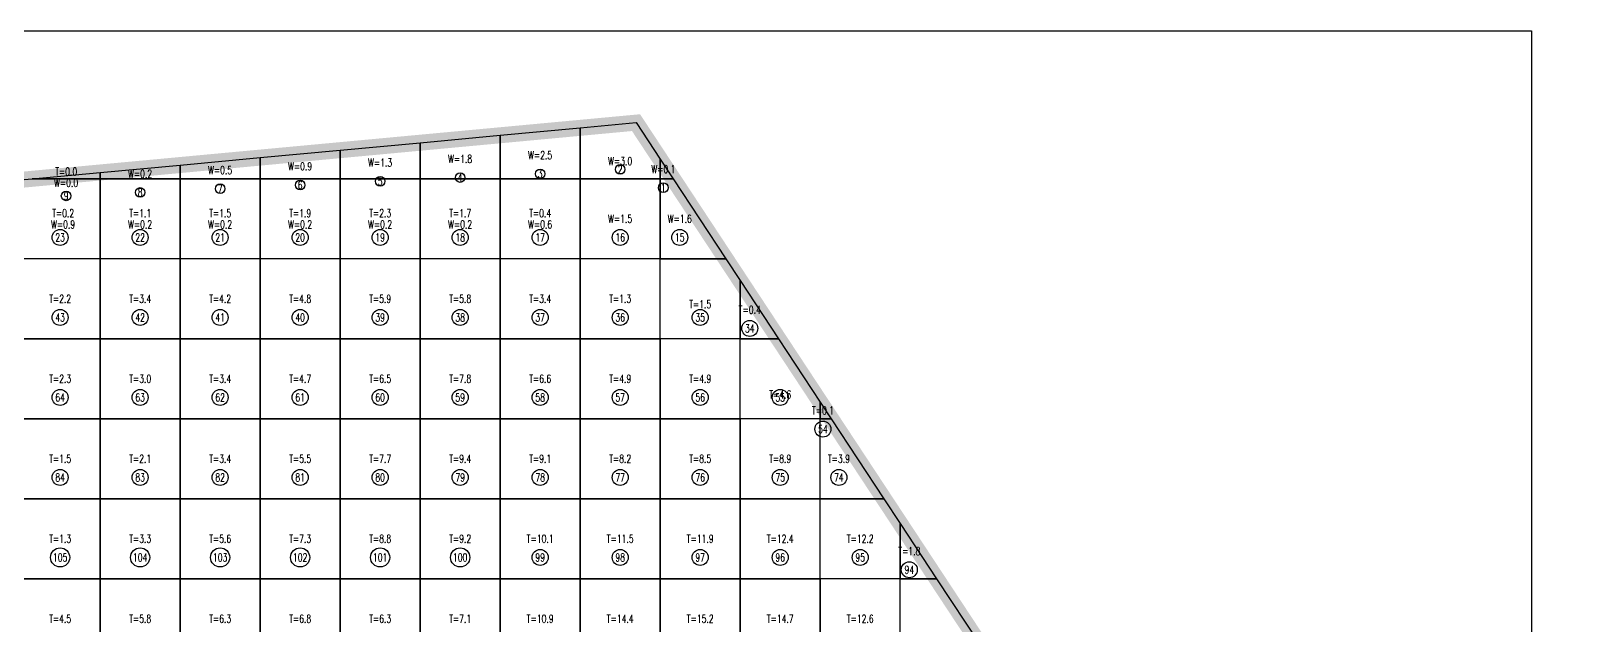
# Model space of a CAD drawing. Extents: x 4283 to 40403, y 1134 to 1764.
# Drawn here: x 11968.2 to 12055.5, y 1640.3 to 1674.1 of the extents above; entities that cross this region are included whole.
import ezdxf
from ezdxf.enums import TextEntityAlignment as Align

# ---------------------------------------------------------------- set-up
doc = ezdxf.new("R2010")
doc.units = 0
for name, color, linetype in [('tdz_13-2方格网', 2, 'Continuous'), ('tdz_13-2方格网计算', 7, 'Continuous'), ('tdz_土方计算图', 7, 'Continuous'), ('tdz_格田', 6, 'Continuous')]:
    doc.layers.add(name, color=color, linetype=linetype)
doc.styles.add('GLandNum', font='txt_____.ttf', dxfattribs={"width": 0.7, "height": 0.5})

msp = doc.modelspace()

# ---------------------------------------------------------------- linework, layer by layer
at = {"layer": 'tdz_13-2方格网', "linetype": 'Continuous'}
for points in [[(11999.411, 1668.575, 3089.042), (11999.411, 1665.678, 3088.995), (11994.865, 1665.678, 3089.093), (11994.865, 1668.152, 3089.165)], [(12003.956, 1666.789, 3088.911), (12003.956, 1665.678, 3088.911), (11999.411, 1665.678, 3088.995), (11999.411, 1668.575, 3089.042), (12002.585, 1668.87, 3088.955)], [(11990.32, 1667.729, 3089.288), (11990.32, 1665.678, 3089.233), (11985.775, 1665.678, 3089.373), (11985.775, 1667.306, 3089.411)], [(11994.865, 1668.152, 3089.165), (11994.865, 1665.678, 3089.093), (11990.32, 1665.678, 3089.233), (11990.32, 1667.729, 3089.288)], [(11981.229, 1666.883, 3089.535), (11981.229, 1665.678, 3089.513), (11976.684, 1665.678, 3089.653), (11976.684, 1666.461, 3089.657)], [(11985.775, 1667.306, 3089.411), (11985.775, 1665.678, 3089.373), (11981.229, 1665.678, 3089.513), (11981.229, 1666.883, 3089.535)], [(12004.688, 1665.678, 3088.888), (12003.956, 1665.678, 3088.911), (12003.956, 1666.789, 3088.911)], [(11972.138, 1666.038, 3089.781), (11972.138, 1665.678, 3089.782), (11968.275, 1665.678, 3089.885)], [(11976.684, 1666.461, 3089.657), (11976.684, 1665.678, 3089.653), (11972.138, 1665.678, 3089.782), (11972.138, 1666.038, 3089.781)], [(11968.275, 1665.678, 3089.885), (11972.138, 1665.678, 3089.782), (11972.138, 1661.133, 3089.785), (11967.593, 1661.133, 3089.96), (11967.593, 1665.615, 3089.905)], [(11972.138, 1661.133, 3089.785), (11972.138, 1665.678, 3089.782), (11976.684, 1665.678, 3089.653), (11976.684, 1661.133, 3089.611)], [(11976.684, 1661.133, 3089.611), (11976.684, 1665.678, 3089.653), (11981.229, 1665.678, 3089.513), (11981.229, 1661.133, 3089.435)], [(11981.229, 1661.133, 3089.435), (11981.229, 1665.678, 3089.513), (11985.775, 1665.678, 3089.373), (11985.775, 1661.133, 3089.261)], [(11985.775, 1661.133, 3089.261), (11985.775, 1665.678, 3089.373), (11990.32, 1665.678, 3089.233), (11990.32, 1661.133, 3089.09)], [(11990.32, 1661.133, 3089.09), (11990.32, 1665.678, 3089.233), (11994.865, 1665.678, 3089.093), (11994.865, 1661.133, 3089.051)], [(11994.865, 1661.133, 3089.051), (11994.865, 1665.678, 3089.093), (11999.411, 1665.678, 3088.995), (11999.411, 1661.133, 3089.015)], [(11999.411, 1661.133, 3089.015), (11999.411, 1665.678, 3088.995), (12003.956, 1665.678, 3088.911), (12003.956, 1661.133, 3088.915)], [(12003.956, 1665.678, 3088.911), (12004.688, 1665.678, 3088.888), (12007.683, 1661.133, 3088.792), (12003.956, 1661.133, 3088.915)], [(11967.593, 1661.133, 3089.96), (11967.593, 1656.587, 3090.107), (11972.138, 1656.587, 3089.9), (11972.138, 1661.133, 3089.785)], [(11972.138, 1661.133, 3089.785), (11972.138, 1656.587, 3089.9), (11976.684, 1656.587, 3089.715), (11976.684, 1661.133, 3089.611)], [(11976.684, 1661.133, 3089.611), (11976.684, 1656.587, 3089.715), (11981.229, 1656.587, 3089.565), (11981.229, 1661.133, 3089.435)], [(11981.229, 1661.133, 3089.435), (11981.229, 1656.587, 3089.565), (11985.775, 1656.587, 3089.411), (11985.775, 1661.133, 3089.261)], [(11985.775, 1661.133, 3089.261), (11985.775, 1656.587, 3089.411), (11990.32, 1656.587, 3089.188), (11990.32, 1661.133, 3089.09)], [(11990.32, 1661.133, 3089.09), (11990.32, 1656.587, 3089.188), (11994.865, 1656.587, 3089.069), (11994.865, 1661.133, 3089.051)], [(11994.865, 1661.133, 3089.051), (11994.865, 1656.587, 3089.069), (11999.411, 1656.587, 3089.036), (11999.411, 1661.133, 3089.015)], [(11999.411, 1661.133, 3089.015), (11999.411, 1656.587, 3089.036), (12003.956, 1656.587, 3088.918), (12003.956, 1661.133, 3088.915)], [(12008.502, 1659.891, 3088.765), (12008.502, 1656.587, 3088.761), (12003.956, 1656.587, 3088.918), (12003.956, 1661.133, 3088.915), (12007.683, 1661.133, 3088.792)], [(12010.678, 1656.587, 3088.695), (12008.502, 1656.587, 3088.761), (12008.502, 1659.891, 3088.765)], [(11967.593, 1656.587, 3090.107), (11967.593, 1652.042, 3090.242), (11972.138, 1652.042, 3090.028), (11972.138, 1656.587, 3089.9)], [(11972.138, 1656.587, 3089.9), (11972.138, 1652.042, 3090.028), (11976.684, 1652.042, 3089.959), (11976.684, 1656.587, 3089.715)], [(11976.684, 1656.587, 3089.715), (11976.684, 1652.042, 3089.959), (11981.229, 1652.042, 3089.735), (11981.229, 1656.587, 3089.565)], [(11981.229, 1656.587, 3089.565), (11981.229, 1652.042, 3089.735), (11985.775, 1652.042, 3089.512), (11985.775, 1656.587, 3089.411)], [(11985.775, 1656.587, 3089.411), (11985.775, 1652.042, 3089.512), (11990.32, 1652.042, 3089.287), (11990.32, 1656.587, 3089.188)], [(11990.32, 1656.587, 3089.188), (11990.32, 1652.042, 3089.287), (11994.865, 1652.042, 3089.089), (11994.865, 1656.587, 3089.069)], [(11994.865, 1656.587, 3089.069), (11994.865, 1652.042, 3089.089), (11999.411, 1652.042, 3089.058), (11999.411, 1656.587, 3089.036)], [(11999.411, 1656.587, 3089.036), (11999.411, 1652.042, 3089.058), (12003.956, 1652.042, 3088.923), (12003.956, 1656.587, 3088.918)], [(12003.956, 1656.587, 3088.918), (12003.956, 1652.042, 3088.923), (12008.502, 1652.042, 3088.765), (12008.502, 1656.587, 3088.761)], [(12013.047, 1652.992, 3088.619), (12013.047, 1652.042, 3088.608), (12008.502, 1652.042, 3088.765), (12008.502, 1656.587, 3088.761), (12010.678, 1656.587, 3088.695)], [(12013.674, 1652.042, 3088.599), (12013.047, 1652.042, 3088.608), (12013.047, 1652.992, 3088.619)], [(11967.593, 1652.042, 3090.242), (11967.593, 1647.496, 3090.385), (11972.138, 1647.496, 3090.271), (11972.138, 1652.042, 3090.028)], [(11972.138, 1652.042, 3090.028), (11972.138, 1647.496, 3090.271), (11976.684, 1647.496, 3090.013), (11976.684, 1652.042, 3089.959)], [(11976.684, 1652.042, 3089.959), (11976.684, 1647.496, 3090.013), (11981.229, 1647.496, 3089.815), (11981.229, 1652.042, 3089.735)], [(11981.229, 1652.042, 3089.735), (11981.229, 1647.496, 3089.815), (11985.775, 1647.496, 3089.592), (11985.775, 1652.042, 3089.512)], [(11985.775, 1652.042, 3089.512), (11985.775, 1647.496, 3089.592), (11990.32, 1647.496, 3089.367), (11990.32, 1652.042, 3089.287)], [(11990.32, 1652.042, 3089.287), (11990.32, 1647.496, 3089.367), (11994.865, 1647.496, 3089.197), (11994.865, 1652.042, 3089.089)], [(11994.865, 1652.042, 3089.089), (11994.865, 1647.496, 3089.197), (11999.411, 1647.496, 3089.08), (11999.411, 1652.042, 3089.058)], [(11999.411, 1652.042, 3089.058), (11999.411, 1647.496, 3089.08), (12003.956, 1647.496, 3088.926), (12003.956, 1652.042, 3088.923)], [(12003.956, 1652.042, 3088.923), (12003.956, 1647.496, 3088.926), (12008.502, 1647.496, 3088.769), (12008.502, 1652.042, 3088.765)], [(12008.502, 1652.042, 3088.765), (12008.502, 1647.496, 3088.769), (12013.047, 1647.496, 3088.612), (12013.047, 1652.042, 3088.608)], [(12013.047, 1652.042, 3088.608), (12013.674, 1652.042, 3088.599), (12016.669, 1647.496, 3088.503), (12013.047, 1647.496, 3088.612)], [(11967.593, 1647.496, 3090.385), (11967.593, 1642.951, 3090.54), (11972.138, 1642.951, 3090.297), (11972.138, 1647.496, 3090.271)], [(11972.138, 1647.496, 3090.271), (11972.138, 1642.951, 3090.297), (11976.684, 1642.951, 3090.054), (11976.684, 1647.496, 3090.013)], [(11976.684, 1647.496, 3090.013), (11976.684, 1642.951, 3090.054), (11981.229, 1642.951, 3089.852), (11981.229, 1647.496, 3089.815)], [(11981.229, 1647.496, 3089.815), (11981.229, 1642.951, 3089.852), (11985.775, 1642.951, 3089.66), (11985.775, 1647.496, 3089.592)], [(11985.775, 1647.496, 3089.592), (11985.775, 1642.951, 3089.66), (11990.32, 1642.951, 3089.512), (11990.32, 1647.496, 3089.367)], [(11990.32, 1647.496, 3089.367), (11990.32, 1642.951, 3089.512), (11994.865, 1642.951, 3089.435), (11994.865, 1647.496, 3089.197)], [(11994.865, 1647.496, 3089.197), (11994.865, 1642.951, 3089.435), (11999.411, 1642.951, 3089.107), (11999.411, 1647.496, 3089.08)], [(11999.411, 1647.496, 3089.08), (11999.411, 1642.951, 3089.107), (12003.956, 1642.951, 3088.939), (12003.956, 1647.496, 3088.926)], [(12003.956, 1647.496, 3088.926), (12003.956, 1642.951, 3088.939), (12008.502, 1642.951, 3088.782), (12008.502, 1647.496, 3088.769)], [(12008.502, 1647.496, 3088.769), (12008.502, 1642.951, 3088.782), (12013.047, 1642.951, 3088.625), (12013.047, 1647.496, 3088.612)], [(12017.593, 1646.094, 3088.474), (12017.593, 1642.951, 3088.561), (12013.047, 1642.951, 3088.625), (12013.047, 1647.496, 3088.612), (12016.669, 1647.496, 3088.503)], [(12019.664, 1642.951, 3088.543), (12017.593, 1642.951, 3088.561), (12017.593, 1646.094, 3088.474)], [(11967.593, 1642.951, 3090.54), (11967.593, 1638.406, 3090.498), (11972.138, 1638.406, 3090.242), (11972.138, 1642.951, 3090.297)], [(11972.138, 1642.951, 3090.297), (11972.138, 1638.406, 3090.242), (11976.684, 1638.406, 3090.216), (11976.684, 1642.951, 3090.054)], [(11976.684, 1642.951, 3090.054), (11976.684, 1638.406, 3090.216), (11981.229, 1638.406, 3090.05), (11981.229, 1642.951, 3089.852)], [(11981.229, 1642.951, 3089.852), (11981.229, 1638.406, 3090.05), (11985.775, 1638.406, 3089.972), (11985.775, 1642.951, 3089.66)], [(11985.775, 1642.951, 3089.66), (11985.775, 1638.406, 3089.972), (11990.32, 1638.406, 3089.89), (11990.32, 1642.951, 3089.512)], [(11990.32, 1642.951, 3089.512), (11990.32, 1638.406, 3089.89), (11994.865, 1638.406, 3089.529), (11994.865, 1642.951, 3089.435)], [(11994.865, 1642.951, 3089.435), (11994.865, 1638.406, 3089.529), (11999.411, 1638.406, 3089.162), (11999.411, 1642.951, 3089.107)], [(11999.411, 1642.951, 3089.107), (11999.411, 1638.406, 3089.162), (12003.956, 1638.406, 3088.961), (12003.956, 1642.951, 3088.939)], [(12003.956, 1642.951, 3088.939), (12003.956, 1638.406, 3088.961), (12008.502, 1638.406, 3088.803), (12008.502, 1642.951, 3088.782)], [(12008.502, 1642.951, 3088.782), (12008.502, 1638.406, 3088.803), (12013.047, 1638.406, 3088.783), (12013.047, 1642.951, 3088.625)], [(12013.047, 1642.951, 3088.625), (12013.047, 1638.406, 3088.783), (12017.593, 1638.406, 3088.755), (12017.593, 1642.951, 3088.561)], [(12022.138, 1639.196, 3088.653), (12022.138, 1638.406, 3088.669), (12017.593, 1638.406, 3088.755), (12017.593, 1642.951, 3088.561), (12019.664, 1642.951, 3088.543)]]:
    msp.add_polyline3d(points, close=True, dxfattribs=at)
at = {"layer": 'tdz_13-2方格网计算', "color": 7, "linetype": 'Continuous'}
for centre, radius in [((11992.593, 1665.749), 0.273), ((11997.138, 1665.96), 0.273), ((12001.684, 1666.214), 0.273), ((11970.206, 1664.707), 0.273), ((11974.411, 1664.903), 0.273), ((11978.956, 1665.115), 0.273), ((11983.502, 1665.326), 0.273), ((11988.047, 1665.537), 0.273), ((12004.139, 1665.173), 0.273), ((11969.865, 1662.345), 0.455), ((11974.411, 1662.345), 0.455), ((11978.956, 1662.345), 0.455), ((11983.502, 1662.345), 0.455), ((11988.047, 1662.345), 0.455), ((11992.593, 1662.345), 0.455), ((11997.138, 1662.345), 0.455), ((12001.684, 1662.345), 0.455), ((12005.071, 1662.345), 0.455), ((11969.865, 1657.799), 0.455), ((11974.411, 1657.799), 0.455), ((11978.956, 1657.799), 0.455), ((11983.502, 1657.799), 0.455), ((11988.047, 1657.799), 0.455), ((11992.593, 1657.799), 0.455), ((11997.138, 1657.799), 0.455), ((12001.684, 1657.799), 0.455), ((12006.229, 1657.799), 0.455), ((12009.046, 1657.178), 0.455), ((11969.865, 1653.254), 0.455), ((11974.411, 1653.254), 0.455), ((11978.956, 1653.254), 0.455), ((11983.502, 1653.254), 0.455), ((11988.047, 1653.254), 0.455), ((11992.593, 1653.254), 0.455), ((11997.138, 1653.254), 0.455), ((12001.684, 1653.254), 0.455), ((12006.229, 1653.254), 0.455), ((12010.775, 1653.254), 0.455), ((12013.204, 1651.457), 0.455), ((11969.865, 1648.709), 0.455), ((11974.411, 1648.709), 0.455), ((11978.956, 1648.709), 0.455), ((11983.502, 1648.709), 0.455), ((11988.047, 1648.709), 0.455), ((11992.593, 1648.709), 0.455), ((11997.138, 1648.709), 0.455), ((12001.684, 1648.709), 0.455), ((12006.229, 1648.709), 0.455), ((12010.775, 1648.709), 0.455), ((12014.109, 1648.709), 0.455), ((11969.865, 1644.163), 0.545), ((11974.411, 1644.163), 0.545), ((11978.956, 1644.163), 0.545), ((11983.502, 1644.163), 0.545), ((11988.047, 1644.163), 0.545), ((11992.593, 1644.163), 0.545), ((11997.138, 1644.163), 0.455), ((12001.684, 1644.163), 0.455), ((12006.229, 1644.163), 0.455), ((12010.775, 1644.163), 0.455), ((12015.32, 1644.163), 0.455), ((12018.111, 1643.462), 0.455)]:
    msp.add_circle(centre, radius, dxfattribs=at)
at = {"layer": 'tdz_土方计算图', "linetype": 'Continuous'}
for points in [[(11923.46, 1674.092), (12053.46, 1674.092)], [(12053.46, 1674.092), (12053.46, 1514.092)]]:
    msp.add_lwpolyline(points, dxfattribs=at)
at = {"layer": 'tdz_格田', "linetype": 'Continuous', "lineweight": 60, "const_width": 0.909}
msp.add_lwpolyline([(11923.46, 1667.442), (11954.06, 1664.356), (12002.585, 1668.87), (12031.991, 1624.243), (12054.782, 1587.231), (11977.62, 1579.315), (11977.62, 1579.315), (11948.33, 1617.369), (11923.46, 1665.041)], dxfattribs=at)

# ---------------------------------------------------------------- texts
at = {"layer": 'tdz_13-2方格网计算', "color": 173, "linetype": 'Continuous', "style": 'GLandNum', "width": 0.7}
for s, p in [('W=1.3', (11988.047, 1666.598)), ('W=1.8', (11992.593, 1666.809)), ('W=2.5', (11997.138, 1667.021)), ('W=3.0', (12001.684, 1666.68)), ('W=0.2', (11974.411, 1665.964)), ('W=0.5', (11978.956, 1666.175)), ('W=0.9', (11983.502, 1666.387)), ('W=0.1', (12004.139, 1666.233)), ('W=0.0', (11970.206, 1665.45)), ('W=0.9', (11970.036, 1663.087)), ('W=0.2', (11974.411, 1663.087)), ('W=0.2', (11978.956, 1663.087)), ('W=0.2', (11983.502, 1663.087)), ('W=0.2', (11988.047, 1663.087)), ('W=0.2', (11992.593, 1663.087)), ('W=0.6', (11997.138, 1663.087)), ('W=1.5', (12001.684, 1663.406)), ('W=1.6', (12005.071, 1663.406))]:
    msp.add_text(s, height=0.4545, dxfattribs=at).set_placement(p, align=Align.MIDDLE_CENTER)
at = {"layer": 'tdz_13-2方格网计算', "color": 2, "linetype": 'Continuous', "style": 'GLandNum', "width": 0.7}
for s, p in [('T=0.0', (11970.206, 1666.086)), ('T=0.2', (11970.036, 1663.724)), ('T=1.1', (11974.411, 1663.724)), ('T=1.5', (11978.956, 1663.724)), ('T=1.9', (11983.502, 1663.724)), ('T=2.3', (11988.047, 1663.724)), ('T=1.7', (11992.593, 1663.724)), ('T=0.4', (11997.138, 1663.724)), ('T=2.2', (11969.865, 1658.86)), ('T=3.4', (11974.411, 1658.86)), ('T=4.2', (11978.956, 1658.86)), ('T=4.8', (11983.502, 1658.86)), ('T=5.9', (11988.047, 1658.86)), ('T=5.8', (11992.593, 1658.86)), ('T=3.4', (11997.138, 1658.86)), ('T=1.3', (12001.684, 1658.86)), ('T=1.5', (12006.229, 1658.549)), ('T=0.4', (12009.046, 1658.239)), ('T=2.3', (11969.865, 1654.315)), ('T=3.0', (11974.411, 1654.315)), ('T=3.4', (11978.956, 1654.315)), ('T=4.7', (11983.502, 1654.315)), ('T=6.5', (11988.047, 1654.315)), ('T=7.8', (11992.593, 1654.315)), ('T=6.6', (11997.138, 1654.315)), ('T=4.9', (12001.684, 1654.315)), ('T=4.9', (12006.229, 1654.315)), ('T=4.6', (12010.775, 1653.416)), ('T=0.1', (12013.204, 1652.517)), ('T=1.5', (11969.865, 1649.769)), ('T=2.1', (11974.411, 1649.769)), ('T=3.4', (11978.956, 1649.769)), ('T=5.5', (11983.502, 1649.769)), ('T=7.7', (11988.047, 1649.769)), ('T=9.4', (11992.593, 1649.769)), ('T=9.1', (11997.138, 1649.769)), ('T=8.2', (12001.684, 1649.769)), ('T=8.5', (12006.229, 1649.769)), ('T=8.9', (12010.775, 1649.769)), ('T=3.9', (12014.109, 1649.769)), ('T=1.3', (11969.865, 1645.224)), ('T=3.3', (11974.411, 1645.224)), ('T=5.6', (11978.956, 1645.224)), ('T=7.3', (11983.502, 1645.224)), ('T=8.8', (11988.047, 1645.224)), ('T=9.2', (11992.593, 1645.224)), ('T=10.1', (11997.138, 1645.224)), ('T=11.5', (12001.684, 1645.224)), ('T=11.9', (12006.229, 1645.224)), ('T=12.4', (12010.775, 1645.224)), ('T=12.2', (12015.32, 1645.224)), ('T=1.8', (12018.111, 1644.523)), ('T=4.5', (11969.865, 1640.678)), ('T=5.8', (11974.411, 1640.678)), ('T=6.3', (11978.956, 1640.678)), ('T=6.8', (11983.502, 1640.678)), ('T=6.3', (11988.047, 1640.678)), ('T=7.1', (11992.593, 1640.678)), ('T=10.9', (11997.138, 1640.678)), ('T=14.4', (12001.684, 1640.678)), ('T=15.2', (12006.229, 1640.678)), ('T=14.7', (12010.775, 1640.678)), ('T=12.6', (12015.32, 1640.678))]:
    msp.add_text(s, height=0.4545, dxfattribs=at).set_placement(p, align=Align.MIDDLE_CENTER)
at = {"layer": 'tdz_13-2方格网计算', "color": 7, "linetype": 'Continuous', "style": 'GLandNum', "width": 0.7}
for s, height, p in [('4', 0.455, (11992.593, 1665.749)), ('3', 0.455, (11997.138, 1665.96)), ('2', 0.455, (12001.684, 1666.214)), ('8', 0.455, (11974.411, 1664.903)), ('7', 0.455, (11978.956, 1665.115)), ('6', 0.455, (11983.502, 1665.326)), ('5', 0.455, (11988.047, 1665.537)), ('1', 0.455, (12004.139, 1665.173)), ('9', 0.455, (11970.206, 1664.707)), ('23', 0.4545, (11969.865, 1662.345)), ('22', 0.4545, (11974.411, 1662.345)), ('21', 0.4545, (11978.956, 1662.345)), ('20', 0.4545, (11983.502, 1662.345)), ('19', 0.4545, (11988.047, 1662.345)), ('18', 0.4545, (11992.593, 1662.345)), ('17', 0.4545, (11997.138, 1662.345)), ('16', 0.4545, (12001.684, 1662.345)), ('15', 0.4545, (12005.071, 1662.345)), ('43', 0.4545, (11969.865, 1657.799)), ('42', 0.4545, (11974.411, 1657.799)), ('41', 0.4545, (11978.956, 1657.799)), ('40', 0.4545, (11983.502, 1657.799)), ('39', 0.4545, (11988.047, 1657.799)), ('38', 0.4545, (11992.593, 1657.799)), ('37', 0.4545, (11997.138, 1657.799)), ('36', 0.4545, (12001.684, 1657.799)), ('35', 0.4545, (12006.229, 1657.799)), ('34', 0.4545, (12009.046, 1657.178)), ('64', 0.4545, (11969.865, 1653.254)), ('63', 0.4545, (11974.411, 1653.254)), ('62', 0.4545, (11978.956, 1653.254)), ('61', 0.4545, (11983.502, 1653.254)), ('60', 0.4545, (11988.047, 1653.254)), ('59', 0.4545, (11992.593, 1653.254)), ('58', 0.4545, (11997.138, 1653.254)), ('57', 0.4545, (12001.684, 1653.254)), ('56', 0.4545, (12006.229, 1653.254)), ('55', 0.4545, (12010.775, 1653.254)), ('54', 0.4545, (12013.204, 1651.457)), ('84', 0.4545, (11969.865, 1648.709)), ('83', 0.4545, (11974.411, 1648.709)), ('82', 0.4545, (11978.956, 1648.709)), ('81', 0.4545, (11983.502, 1648.709)), ('80', 0.4545, (11988.047, 1648.709)), ('79', 0.4545, (11992.593, 1648.709)), ('78', 0.4545, (11997.138, 1648.709)), ('77', 0.4545, (12001.684, 1648.709)), ('76', 0.4545, (12006.229, 1648.709)), ('75', 0.4545, (12010.775, 1648.709)), ('74', 0.4545, (12014.109, 1648.709)), ('105', 0.4545, (11969.865, 1644.163)), ('104', 0.4545, (11974.411, 1644.163)), ('103', 0.4545, (11978.956, 1644.163)), ('102', 0.4545, (11983.502, 1644.163)), ('101', 0.4545, (11988.047, 1644.163)), ('100', 0.4545, (11992.593, 1644.163)), ('99', 0.4545, (11997.138, 1644.163)), ('98', 0.4545, (12001.684, 1644.163)), ('97', 0.4545, (12006.229, 1644.163)), ('96', 0.4545, (12010.775, 1644.163)), ('95', 0.4545, (12015.32, 1644.163)), ('94', 0.4545, (12018.111, 1643.462))]:
    msp.add_text(s, height=height, dxfattribs=at).set_placement(p, align=Align.MIDDLE_CENTER)

doc.saveas('drawing.dxf')
